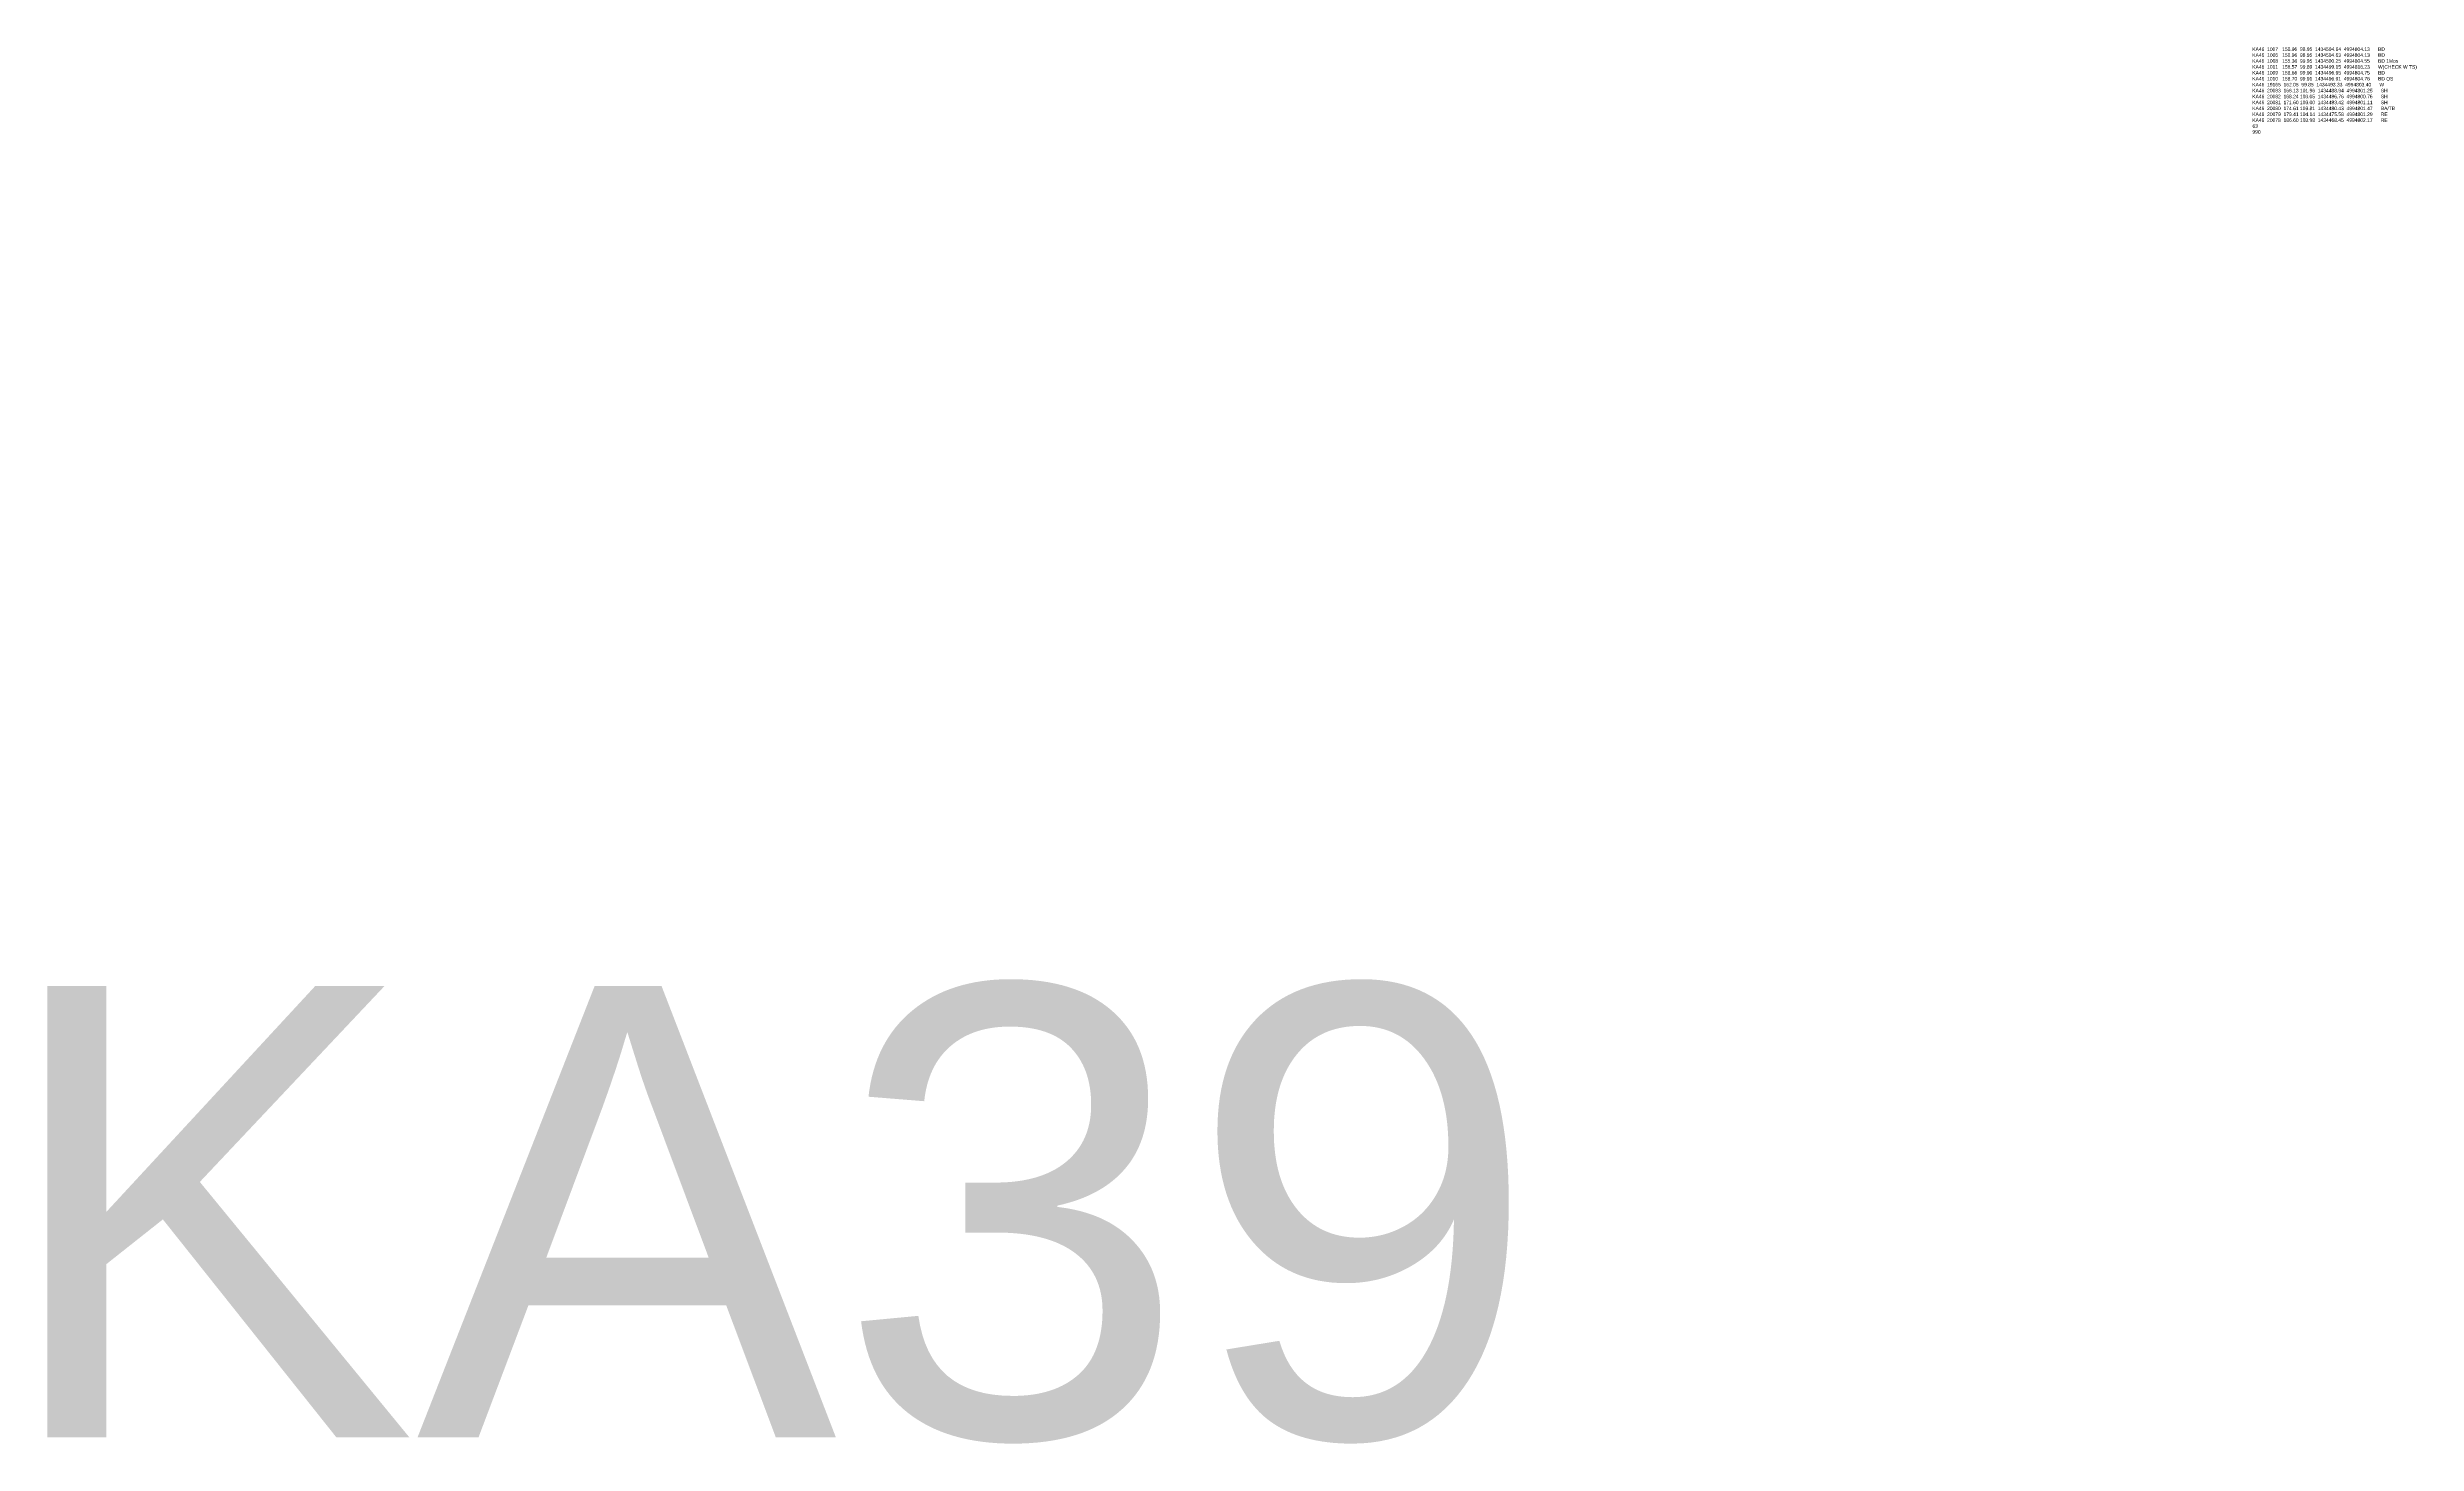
# Model space of a CAD drawing. Header units: millimetres. Extents: x -4102225 to 11595281, y -18031110 to 2258209.
# Drawn here: x 5980885 to 6316657, y -179506 to 18478 of the extents above; entities that cross this region are included whole.
import ezdxf

# ---------------------------------------------------------------- set-up
doc = ezdxf.new("R2010")
doc.units = ezdxf.units.MM
doc.layers.get('0').update_dxf_attribs({"lineweight": 0})
doc.styles.get("Standard").update_dxf_attribs({"font": 'arial.ttf'})

msp = doc.modelspace()

# ---------------------------------------------------------------- texts
at = {"color": 4}
for s, p in [('KA46  1007   150.96  98.95  1434504.64  4994804.13      BD', (6293367, 17971)), ('KA46  1006   150.96  98.95  1434504.63  4994804.13      BD', (6293367, 17136)), ('KA46  1008   155.36  99.95  1434500.25  4994804.55      BD 1Mos', (6293367, 16300)), ('KA46  1011   158.57  99.89  1434499.15  4994816.23      W(CHECK W TS)', (6293367, 15458)), ('KA46  1009   158.66  99.90  1434496.95  4994804.75      BD', (6293367, 14623)), ('KA46  1010   158.70  99.91  1434496.91  4994804.76      BD OS', (6293367, 13781)), ('KA46  19165  162.05  99.85  1434493.33  4994803.40      W', (6293367, 12945)), ('KA46  20083  166.13 101.96  1434488.94  4994801.25      SH', (6293367, 12104)), ('KA46  20082  168.24 103.05  1434486.76  4994800.76      SH', (6293367, 11262)), ('KA46  20081  171.60 103.00  1434483.42  4994801.11      SH', (6293367, 10420)), ('KA46  20080  174.61 103.81  1434480.43  4994801.47      BA/TB', (6293367, 9578)), ('KA46  20079  179.41 104.14  1434475.58  4994801.29      RE', (6293367, 8743)), ('KA46  20078  186.60 103.98  1434468.45  4994802.17      RE', (6293367, 7907))]:
    msp.add_text(s, height=500, dxfattribs=at).set_placement(p)
at = {"color": 32, "true_color": 0xcd6928}
for s, p in [('990', (6293390, 6236)), ('63', (6293392, 7072))]:
    msp.add_text(s, height=500, dxfattribs=at).set_placement(p)
at = {"color": 7, "lineweight": 0}
msp.add_text('KA39', height=63997, dxfattribs=at).set_placement((5973552, -178598))

doc.saveas('drawing.dxf')
